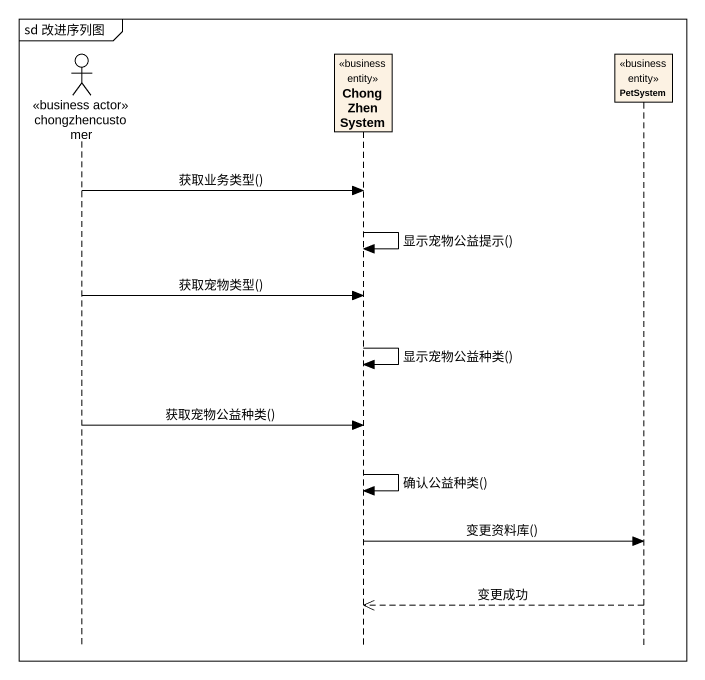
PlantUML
@startuml
mainframe sd 改进序列图
hide footbox
actor chongzhencustomer <<business actor>>
participant ChongZhenSystem <<business entity>>
participant PetSystem <<business entity>>

chongzhencustomer -> ChongZhenSystem : 获取业务类型()
ChongZhenSystem -> ChongZhenSystem : 显示宠物公益提示()
chongzhencustomer -> ChongZhenSystem : 获取宠物类型()
ChongZhenSystem -> ChongZhenSystem : 显示宠物公益种类()
chongzhencustomer -> ChongZhenSystem : 获取宠物公益种类()
ChongZhenSystem -> ChongZhenSystem : 确认公益种类()
ChongZhenSystem -> PetSystem : 变更资料库()
PetSystem -->> ChongZhenSystem : 变更成功
@enduml
